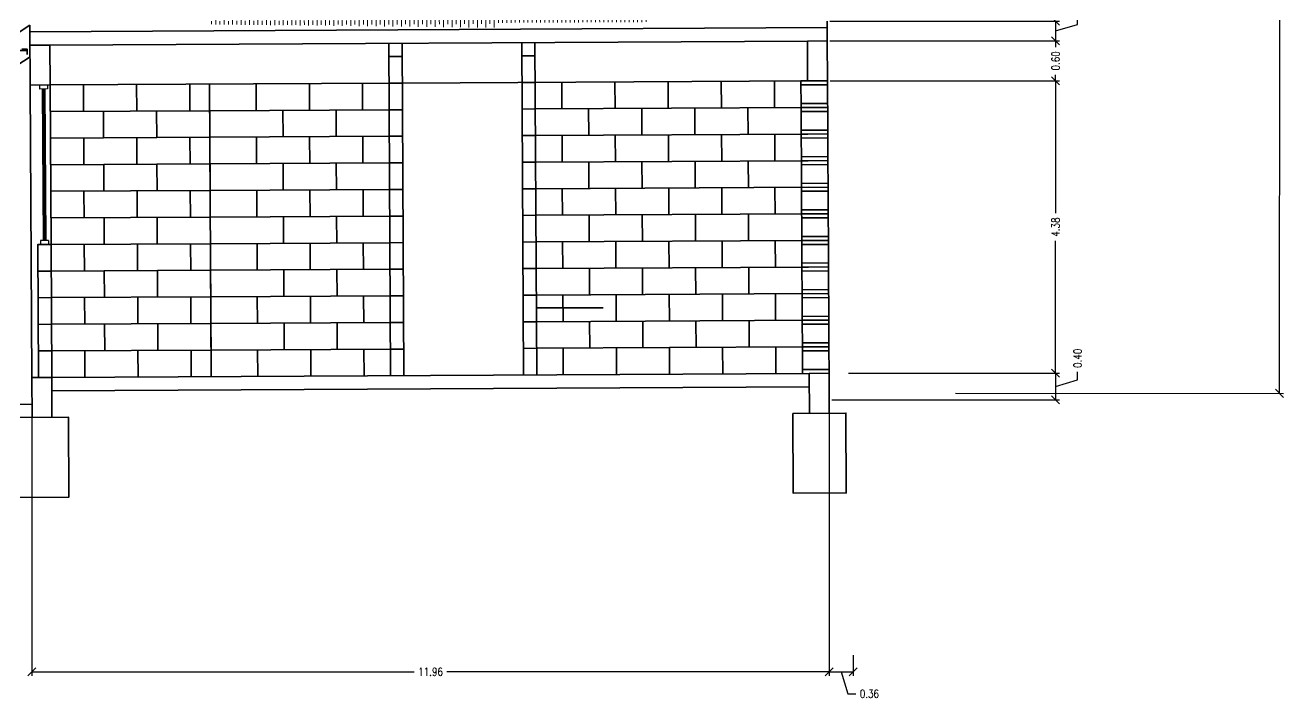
# Model space of a CAD drawing. Header units: inches. Extents: x 2738.4 to 2810.4, y -1117 to -1088.
# Drawn here: x 2749.23 to 2768.14, y -1117.05 to -1106.94 of the extents above; entities that cross this region are included whole.
import ezdxf

# ---------------------------------------------------------------- set-up
doc = ezdxf.new("R2010")
doc.units = ezdxf.units.IN
doc.header["$MEASUREMENT"] = 0
doc.layers.get('DEFPOINTS').update_dxf_attribs({"color": 210})
for name, color, linetype, lineweight in [('A-ANNO-NOTE', 7, 'Continuous', 35), ('A-ELEV-MBE1', 7, 'Continuous', 35), ('A-ELEV-PATT', 8, 'Continuous', 18), ('A-GLAZ-FULL', 4, 'Continuous', 25), ('A-SECT-MCUT', 7, 'Continuous', 35)]:
    doc.layers.add(name, color=color, linetype=linetype, lineweight=lineweight)
doc.styles.add('E-ROMANS', font='romans.shx', dxfattribs={"width": 0.8})
doc.dimstyles.new('E-0100_ARW_18', dxfattribs={"dimscale": 0.001, "dimtxt": 180, "dimasz": 180, "dimexe": 90, "dimexo": 60, "dimgap": 90, "dimtad": 0, "dimzin": 0, "dimdsep": 46, "dimtxsty": 'E-ROMANS', "dimblk": 'OPEN90', "dimcen": 90, "dimclrd": 256, "dimclre": 256, "dimclrt": 256, "dimadec": 0, "dimazin": 0, "dimtfac": 1, "dimtmove": 1, "dimatfit": 3, "dimldrblk": 'OPEN90', "dimfxl": 1, "dimtfill": 1, "dimtolj": 1, "dimtzin": 0, "dimarcsym": 0})
doc.dimstyles.new('E-0200_TICK_12', dxfattribs={"dimscale": 0.001, "dimtxt": 240, "dimasz": 240, "dimexe": 120, "dimexo": 80, "dimgap": 120, "dimtad": 0, "dimzin": 0, "dimdsep": 46, "dimtxsty": 'E-ROMANS', "dimblk": 'OBLIQUE', "dimcen": 120, "dimclrd": 256, "dimclre": 256, "dimclrt": 256, "dimadec": 0, "dimazin": 0, "dimtfac": 1, "dimtmove": 1, "dimatfit": 3, "dimldrblk": 'OPEN90', "dimfxl": 1, "dimtfill": 1, "dimtolj": 1, "dimtzin": 0, "dimlwd": -1, "dimarcsym": 0})

# ---------------------------------------------------------------- blocks, each defined once
blk = doc.blocks.new('_Oblique')
at = {"color": 0, "linetype": 'ByBlock', "lineweight": -2}
blk.add_line((-0.5, -0.5), (0.5, 0.5), dxfattribs=at)
blk = doc.blocks.new('*D55')
at = {"lineweight": -2, "transparency": 16777216}
for p, q in [((2749.333, -1112.481), (2749.333, -1116.686)), ((2761.29, -1112.481), (2761.29, -1116.686))]:
    blk.add_line(p, q, dxfattribs=at)
at = {"transparency": 16777216}
for p, q in [((2749.333, -1116.626), (2755.066, -1116.626)), ((2761.29, -1116.626), (2755.557, -1116.626))]:
    blk.add_line(p, q, dxfattribs=at)
at = {"layer": 'DEFPOINTS', "color": 0, "transparency": 16777216}
for p in [(2749.333, -1112.441), (2761.29, -1112.441), (2761.29, -1116.626)]:
    blk.add_point(p, dxfattribs=at)
at = {"transparency": 16777216, "xscale": 0.12, "yscale": 0.12, "zscale": 0.12, "rotation": 180}
blk.add_blockref('_Oblique', (2749.333, -1116.626), dxfattribs=at)
at = {"transparency": 16777216, "xscale": 0.12, "yscale": 0.12, "zscale": 0.12}
blk.add_blockref('_Oblique', (2761.29, -1116.626), dxfattribs=at)
at = {"transparency": 16777216, "insert": (2755.312, -1116.626), "char_height": 0.12, "attachment_point": 5, "style": 'E-ROMANS', "bg_fill": 3, "box_fill_scale": 1.25, "bg_fill_color": 256, "bg_fill_true_color": 13158600, "bg_fill_transparency": 0}
blk.add_mtext('\\A1;11.96', dxfattribs=at)
blk = doc.blocks.new('_Open90')
at = {"color": 0, "linetype": 'ByBlock', "lineweight": -2}
for p, q in [((0, 0), (-1, 0)), ((-0.5, 0.5), (0, 0)), ((0, 0), (-0.5, -0.5))]:
    blk.add_line(p, q, dxfattribs=at)
blk = doc.blocks.new('*D56')
at = {"lineweight": -2, "transparency": 16777216}
for p, q in [((2761.29, -1112.481), (2761.29, -1116.686)), ((2761.648, -1116.376), (2761.648, -1116.686))]:
    blk.add_line(p, q, dxfattribs=at)
at = {"transparency": 16777216}
for p, q in [((2761.29, -1116.626), (2761.648, -1116.626)), ((2761.469, -1116.626), (2761.568, -1116.956)), ((2761.568, -1116.956), (2761.688, -1116.956))]:
    blk.add_line(p, q, dxfattribs=at)
at = {"layer": 'DEFPOINTS', "color": 0, "transparency": 16777216}
for p in [(2761.29, -1112.441), (2761.648, -1116.336), (2761.648, -1116.626)]:
    blk.add_point(p, dxfattribs=at)
at = {"transparency": 16777216, "xscale": 0.12, "yscale": 0.12, "zscale": 0.12, "rotation": 180}
blk.add_blockref('_Oblique', (2761.29, -1116.626), dxfattribs=at)
at = {"transparency": 16777216, "xscale": 0.12, "yscale": 0.12, "zscale": 0.12}
blk.add_blockref('_Oblique', (2761.648, -1116.626), dxfattribs=at)
at = {"transparency": 16777216, "insert": (2761.894, -1116.956), "char_height": 0.12, "attachment_point": 5, "style": 'E-ROMANS', "bg_fill": 3, "box_fill_scale": 1.25, "bg_fill_color": 256, "bg_fill_true_color": 13158600, "bg_fill_transparency": 0}
blk.add_mtext('\\A1;0.36', dxfattribs=at)
blk = doc.blocks.new('*D53')
at = {"lineweight": -2, "transparency": 16777216}
for p, q in [((2763.191, -1095.358), (2768.112, -1095.361)), ((2763.183, -1112.45), (2768.104, -1112.453))]:
    blk.add_line(p, q, dxfattribs=at)
at = {"transparency": 16777216}
for p, q in [((2768.052, -1095.36), (2768.048, -1103.664)), ((2768.044, -1112.453), (2768.048, -1104.149))]:
    blk.add_line(p, q, dxfattribs=at)
at = {"layer": 'DEFPOINTS', "color": 0, "transparency": 16777216}
for p in [(2763.151, -1095.358), (2763.143, -1112.45), (2768.044, -1112.453)]:
    blk.add_point(p, dxfattribs=at)
at = {"transparency": 16777216, "xscale": 0.12, "yscale": 0.12, "zscale": 0.12}
for p, rotation in [((2768.052, -1095.36), 89.97429048976143), ((2768.044, -1112.453), 269.9742904897615)]:
    blk.add_blockref('_Oblique', p, dxfattribs=dict(at, rotation=rotation))
at = {"transparency": 16777216, "insert": (2768.048, -1103.907), "char_height": 0.12, "attachment_point": 5, "rotation": 89.9743, "style": 'E-ROMANS', "bg_fill": 3, "box_fill_scale": 1.25, "bg_fill_color": 256, "bg_fill_true_color": 13158600, "bg_fill_transparency": 0}
blk.add_mtext('\\A1;17.09', dxfattribs=at)
blk = doc.blocks.new('*D86')
at = {"lineweight": -2, "transparency": 16777216}
for p, q in [((2761.301, -1106.873), (2764.746, -1106.873)), ((2761.302, -1107.171), (2764.746, -1107.171))]:
    blk.add_line(p, q, dxfattribs=at)
at = {"transparency": 16777216}
for p, q in [((2764.686, -1106.873), (2764.686, -1107.171)), ((2765.016, -1106.923), (2765.016, -1106.803)), ((2764.686, -1107.022), (2765.016, -1106.923))]:
    blk.add_line(p, q, dxfattribs=at)
at = {"layer": 'DEFPOINTS', "color": 0, "transparency": 16777216}
for p in [(2761.261, -1106.873), (2761.262, -1107.171), (2764.686, -1107.171)]:
    blk.add_point(p, dxfattribs=at)
at = {"transparency": 16777216, "xscale": 0.12, "yscale": 0.12, "zscale": 0.12}
for p, rotation in [((2764.686, -1106.873), 90), ((2764.686, -1107.171), 270)]:
    blk.add_blockref('_Oblique', p, dxfattribs=dict(at, rotation=rotation))
at = {"transparency": 16777216, "insert": (2765.016, -1106.597), "char_height": 0.12, "attachment_point": 5, "rotation": 90, "style": 'E-ROMANS', "bg_fill": 3, "box_fill_scale": 1.25, "bg_fill_color": 256, "bg_fill_true_color": 13158600, "bg_fill_transparency": 0}
blk.add_mtext('\\A1;0.30', dxfattribs=at)
blk = doc.blocks.new('*D87')
at = {"lineweight": -2, "transparency": 16777216}
for p, q in [((2761.302, -1107.171), (2764.746, -1107.171)), ((2761.305, -1107.769), (2764.746, -1107.769))]:
    blk.add_line(p, q, dxfattribs=at)
at = {"transparency": 16777216}
for p, q in [((2764.686, -1107.171), (2764.686, -1107.264)), ((2764.686, -1107.769), (2764.686, -1107.677))]:
    blk.add_line(p, q, dxfattribs=at)
at = {"layer": 'DEFPOINTS', "color": 0, "transparency": 16777216}
for p in [(2761.262, -1107.171), (2761.265, -1107.769), (2764.686, -1107.769)]:
    blk.add_point(p, dxfattribs=at)
at = {"transparency": 16777216, "xscale": 0.12, "yscale": 0.12, "zscale": 0.12}
for p, rotation in [((2764.686, -1107.171), 90), ((2764.686, -1107.769), 270)]:
    blk.add_blockref('_Oblique', p, dxfattribs=dict(at, rotation=rotation))
at = {"transparency": 16777216, "insert": (2764.686, -1107.47), "char_height": 0.12, "attachment_point": 5, "rotation": 90, "style": 'E-ROMANS', "bg_fill": 3, "box_fill_scale": 1.25, "bg_fill_color": 256, "bg_fill_true_color": 13158600, "bg_fill_transparency": 0}
blk.add_mtext('\\A1;0.60', dxfattribs=at)
blk = doc.blocks.new('*D88')
at = {"lineweight": -2, "transparency": 16777216}
for p, q in [((2761.305, -1107.769), (2764.746, -1107.769)), ((2761.578, -1112.152), (2764.746, -1112.152))]:
    blk.add_line(p, q, dxfattribs=at)
at = {"transparency": 16777216}
for p, q in [((2764.686, -1107.769), (2764.686, -1109.754)), ((2764.686, -1112.152), (2764.686, -1110.167))]:
    blk.add_line(p, q, dxfattribs=at)
at = {"layer": 'DEFPOINTS', "color": 0, "transparency": 16777216}
for p in [(2761.265, -1107.769), (2761.538, -1112.152), (2764.686, -1112.152)]:
    blk.add_point(p, dxfattribs=at)
at = {"transparency": 16777216, "xscale": 0.12, "yscale": 0.12, "zscale": 0.12}
for p, rotation in [((2764.686, -1107.769), 90), ((2764.686, -1112.152), 270)]:
    blk.add_blockref('_Oblique', p, dxfattribs=dict(at, rotation=rotation))
at = {"transparency": 16777216, "insert": (2764.686, -1109.961), "char_height": 0.12, "attachment_point": 5, "rotation": 90, "style": 'E-ROMANS', "bg_fill": 3, "box_fill_scale": 1.25, "bg_fill_color": 256, "bg_fill_true_color": 13158600, "bg_fill_transparency": 0}
blk.add_mtext('\\A1;4.38', dxfattribs=at)
blk = doc.blocks.new('*D89')
at = {"lineweight": -2, "transparency": 16777216}
for p, q in [((2761.578, -1112.152), (2764.746, -1112.152)), ((2761.331, -1112.552), (2764.746, -1112.552))]:
    blk.add_line(p, q, dxfattribs=at)
at = {"transparency": 16777216}
for p, q in [((2764.686, -1112.152), (2764.686, -1112.552)), ((2765.016, -1112.253), (2765.016, -1112.133)), ((2764.686, -1112.352), (2765.016, -1112.253))]:
    blk.add_line(p, q, dxfattribs=at)
at = {"layer": 'DEFPOINTS', "color": 0, "transparency": 16777216}
for p in [(2761.538, -1112.152), (2761.291, -1112.552), (2764.686, -1112.552)]:
    blk.add_point(p, dxfattribs=at)
at = {"transparency": 16777216, "xscale": 0.12, "yscale": 0.12, "zscale": 0.12}
for p, rotation in [((2764.686, -1112.152), 90), ((2764.686, -1112.552), 270)]:
    blk.add_blockref('_Oblique', p, dxfattribs=dict(at, rotation=rotation))
at = {"transparency": 16777216, "insert": (2765.016, -1111.927), "char_height": 0.12, "attachment_point": 5, "rotation": 90, "style": 'E-ROMANS', "bg_fill": 3, "box_fill_scale": 1.25, "bg_fill_color": 256, "bg_fill_true_color": 13158600, "bg_fill_transparency": 0}
blk.add_mtext('\\A1;0.40', dxfattribs=at)

msp = doc.modelspace()

# ---------------------------------------------------------------- hatches: boundary and pattern name
at = {"layer": 'A-ELEV-PATT'}
h = msp.add_hatch(dxfattribs=at)
h.set_pattern_fill('TRANS', color=256, scale=0.019928, angle=0.3032, style=0)
h.set_pattern_definition([(90.303195, (3346.79665, -1214.13903), (-0.126543666, -0.000669643), []), (90.303195, (3346.73338, -1214.13937), (-0.126543666, -0.000669643), [0.06327272, -0.06327272])])
h.paths.add_polyline_path([(2758.522, -1097.819), (2758.52, -1097.366), (2751.94, -1096.659), (2751.967, -1101.84), (2758.544, -1101.805)])
h.paths.add_polyline_path([(2756.318, -1102.588), (2751.971, -1102.637), (2751.994, -1106.922), (2756.279, -1106.972)])
h.paths.add_polyline_path([(2758.548, -1102.602), (2756.256, -1102.614), (2756.279, -1106.899), (2758.57, -1106.887)])

# ---------------------------------------------------------------- linework, layer by layer
at = {"layer": 'A-ELEV-MBE1'}
for p, q in [((2761.261, -1106.873), (2761.261, -1106.972)), ((2749.304, -1106.936), (2740.963, -1112.361)), ((2749.304, -1107.035), (2749.304, -1106.936)), ((2749.306, -1107.41), (2741.7, -1112.357)), ((2748.748, -1107.317), (2749.263, -1107.315)), ((2749.309, -1107.833), (2749.332, -1112.217)), ((2749.608, -1107.831), (2754.689, -1107.804)), ((2750.106, -1107.828), (2750.108, -1108.227)), ((2750.903, -1107.824), (2750.905, -1108.223)), ((2751.7, -1107.82), (2751.702, -1108.218)), ((2752.696, -1107.815), (2752.698, -1108.213)), ((2753.494, -1107.81), (2753.496, -1108.209)), ((2754.291, -1107.806), (2754.293, -1108.205)), ((2754.888, -1107.803), (2760.967, -1107.771)), ((2757.28, -1107.79), (2757.282, -1108.189)), ((2758.077, -1107.786), (2758.079, -1108.185)), ((2758.874, -1107.782), (2758.876, -1108.181)), ((2759.671, -1107.778), (2759.673, -1108.176)), ((2760.468, -1107.774), (2760.47, -1108.172)), ((2760.867, -1107.831), (2760.869, -1108.11)), ((2761.266, -1107.829), (2761.267, -1108.108)), ((2752.001, -1108.217), (2754.691, -1108.203)), ((2752.001, -1108.217), (2752.003, -1108.615)), ((2753.097, -1108.211), (2753.099, -1108.61)), ((2753.894, -1108.207), (2753.896, -1108.605)), ((2757.681, -1108.187), (2757.683, -1108.585)), ((2758.478, -1108.183), (2758.48, -1108.581)), ((2759.275, -1108.178), (2759.277, -1108.577)), ((2760.072, -1108.174), (2760.074, -1108.573)), ((2750.407, -1108.225), (2750.409, -1108.624)), ((2751.204, -1108.221), (2751.206, -1108.62)), ((2760.869, -1108.23), (2760.871, -1108.509)), ((2761.268, -1108.228), (2761.269, -1108.507)), ((2757.284, -1108.588), (2757.286, -1108.986)), ((2758.081, -1108.583), (2758.083, -1108.982)), ((2758.878, -1108.579), (2758.88, -1108.978)), ((2759.675, -1108.575), (2759.678, -1108.973)), ((2760.473, -1108.571), (2760.475, -1108.969)), ((2750.11, -1108.625), (2750.112, -1109.024)), ((2750.907, -1108.621), (2750.909, -1109.02)), ((2751.704, -1108.617), (2751.706, -1109.016)), ((2752.003, -1108.615), (2754.693, -1108.601)), ((2752.701, -1108.612), (2752.703, -1109.01)), ((2753.498, -1108.608), (2753.5, -1109.006)), ((2754.295, -1108.603), (2754.297, -1109.002)), ((2760.871, -1108.628), (2760.873, -1108.907)), ((2761.27, -1108.626), (2761.271, -1108.905)), ((2760.076, -1108.971), (2760.078, -1109.37)), ((2750.411, -1109.022), (2750.413, -1109.421)), ((2751.208, -1109.018), (2751.21, -1109.417)), ((2752.005, -1109.014), (2754.696, -1109)), ((2752.005, -1109.014), (2752.007, -1109.413)), ((2753.101, -1109.008), (2753.103, -1109.407)), ((2753.898, -1109.004), (2753.901, -1109.403)), ((2757.685, -1108.984), (2757.687, -1109.383)), ((2758.482, -1108.98), (2758.484, -1109.378)), ((2759.279, -1108.976), (2759.281, -1109.374)), ((2760.874, -1109.027), (2760.875, -1109.306)), ((2761.272, -1109.025), (2761.274, -1109.304)), ((2750.114, -1109.423), (2750.116, -1109.821)), ((2750.911, -1109.418), (2750.913, -1109.817)), ((2751.708, -1109.414), (2751.711, -1109.813)), ((2752.007, -1109.413), (2754.698, -1109.398)), ((2752.705, -1109.409), (2752.707, -1109.807)), ((2753.502, -1109.405), (2753.504, -1109.803)), ((2754.299, -1109.4), (2754.301, -1109.799)), ((2757.288, -1109.385), (2757.29, -1109.783)), ((2758.085, -1109.38), (2758.088, -1109.779)), ((2758.883, -1109.376), (2758.885, -1109.775)), ((2759.68, -1109.372), (2759.682, -1109.771)), ((2760.477, -1109.368), (2760.479, -1109.766)), ((2760.876, -1109.425), (2760.877, -1109.704)), ((2761.274, -1109.423), (2761.276, -1109.702)), ((2750.415, -1109.82), (2750.417, -1110.218)), ((2751.212, -1109.815), (2751.214, -1110.214)), ((2752.009, -1109.811), (2754.7, -1109.797)), ((2752.009, -1109.811), (2752.012, -1110.21)), ((2753.105, -1109.805), (2753.108, -1110.204)), ((2753.903, -1109.801), (2753.905, -1110.2)), ((2757.689, -1109.781), (2757.691, -1110.18)), ((2758.486, -1109.777), (2758.488, -1110.175)), ((2759.283, -1109.773), (2759.285, -1110.171)), ((2760.08, -1109.768), (2760.082, -1110.167)), ((2760.878, -1109.824), (2760.879, -1110.103)), ((2761.276, -1109.822), (2761.278, -1110.101)), ((2750.118, -1110.22), (2750.12, -1110.618)), ((2750.916, -1110.215), (2750.918, -1110.614)), ((2751.713, -1110.211), (2751.715, -1110.61)), ((2752.012, -1110.21), (2754.702, -1110.195)), ((2752.709, -1110.206), (2752.711, -1110.605)), ((2753.506, -1110.202), (2753.508, -1110.6)), ((2754.303, -1110.198), (2754.305, -1110.596)), ((2757.293, -1110.182), (2757.295, -1110.58)), ((2758.09, -1110.178), (2758.092, -1110.576)), ((2758.887, -1110.173), (2758.889, -1110.572)), ((2759.684, -1110.169), (2759.686, -1110.568)), ((2760.481, -1110.165), (2760.483, -1110.563)), ((2760.88, -1110.223), (2760.881, -1110.502)), ((2761.278, -1110.22), (2761.28, -1110.499)), ((2750.419, -1110.617), (2750.422, -1111.015)), ((2751.217, -1110.612), (2751.219, -1111.011)), ((2752.014, -1110.608), (2754.704, -1110.594)), ((2752.014, -1110.608), (2752.016, -1111.007)), ((2753.11, -1110.602), (2753.112, -1111.001)), ((2753.907, -1110.598), (2753.909, -1110.997)), ((2757.693, -1110.578), (2757.695, -1110.977)), ((2758.49, -1110.574), (2758.492, -1110.973)), ((2759.287, -1110.57), (2759.29, -1110.968)), ((2760.085, -1110.566), (2760.087, -1110.964)), ((2760.882, -1110.621), (2760.883, -1110.9)), ((2761.281, -1110.619), (2761.282, -1110.898)), ((2750.123, -1111.017), (2750.125, -1111.415)), ((2750.92, -1111.013), (2750.922, -1111.411)), ((2751.717, -1111.008), (2751.719, -1111.407)), ((2752.016, -1111.007), (2754.706, -1110.993)), ((2752.713, -1111.003), (2752.715, -1111.402)), ((2753.51, -1110.999), (2753.512, -1111.397)), ((2754.308, -1110.995), (2754.31, -1111.393)), ((2757.297, -1110.979), (2757.299, -1111.377)), ((2758.094, -1110.975), (2758.096, -1111.373)), ((2758.891, -1110.97), (2758.893, -1111.369)), ((2759.688, -1110.966), (2759.69, -1111.365)), ((2760.485, -1110.962), (2760.487, -1111.361)), ((2760.884, -1111.02), (2760.886, -1111.299)), ((2761.283, -1111.018), (2761.284, -1111.297)), ((2750.424, -1111.414), (2750.426, -1111.812)), ((2751.221, -1111.41), (2751.223, -1111.808)), ((2752.018, -1111.405), (2754.708, -1111.391)), ((2752.018, -1111.405), (2752.02, -1111.804)), ((2753.114, -1111.4), (2753.116, -1111.798)), ((2753.911, -1111.395), (2753.913, -1111.794)), ((2757.697, -1111.375), (2757.7, -1111.774)), ((2758.495, -1111.371), (2758.497, -1111.77)), ((2759.292, -1111.367), (2759.294, -1111.765)), ((2760.089, -1111.363), (2760.091, -1111.761)), ((2760.886, -1111.418), (2760.888, -1111.697)), ((2761.285, -1111.416), (2761.286, -1111.695)), ((2751.721, -1111.806), (2751.723, -1112.204)), ((2752.02, -1111.804), (2754.71, -1111.79)), ((2752.717, -1111.8), (2752.72, -1112.199)), ((2753.515, -1111.796), (2753.517, -1112.195)), ((2754.312, -1111.792), (2754.314, -1112.19)), ((2757.301, -1111.776), (2757.303, -1112.175)), ((2758.098, -1111.772), (2758.1, -1112.17)), ((2758.895, -1111.768), (2758.897, -1112.166)), ((2759.692, -1111.763), (2759.694, -1112.162)), ((2760.489, -1111.759), (2760.492, -1112.158)), ((2750.127, -1111.814), (2750.129, -1112.213)), ((2750.924, -1111.81), (2750.926, -1112.208)), ((2760.888, -1111.817), (2760.89, -1112.096)), ((2761.287, -1111.815), (2761.288, -1112.094))]:
    msp.add_line(p, q, dxfattribs=at)
for points in [[(2749.62, -1110.222), (2749.608, -1107.831)], [(2752.022, -1112.203), (2751.999, -1107.818)], [(2752.001, -1108.217), (2749.61, -1108.23)], [(2756.883, -1108.191), (2760.969, -1108.169)], [(2756.886, -1108.59), (2760.971, -1108.568)], [(2752.003, -1108.615), (2749.612, -1108.628)], [(2756.888, -1108.988), (2760.973, -1108.967)], [(2752.005, -1109.014), (2749.614, -1109.027)], [(2752.007, -1109.413), (2749.616, -1109.425)], [(2756.89, -1109.387), (2760.975, -1109.365)], [(2752.009, -1109.811), (2749.618, -1109.824)], [(2756.892, -1109.785), (2760.977, -1109.764)], [(2752.012, -1110.21), (2749.62, -1110.222)], [(2756.894, -1110.184), (2760.979, -1110.162)], [(2752.014, -1110.608), (2749.622, -1110.621)], [(2756.896, -1110.582), (2760.981, -1110.561)], [(2752.016, -1111.007), (2749.624, -1111.019)], [(2756.898, -1110.981), (2760.983, -1110.959)], [(2752.018, -1111.405), (2749.627, -1111.418)], [(2756.9, -1111.38), (2760.986, -1111.358)], [(2752.02, -1111.804), (2749.629, -1111.817)], [(2756.902, -1111.778), (2760.888, -1111.757)]]:
    msp.add_lwpolyline(points, dxfattribs=at)
at = {"layer": 'A-GLAZ-FULL'}
for p, q in [((2749.448, -1107.832), (2749.448, -1107.892)), ((2749.568, -1107.831), (2749.568, -1107.891)), ((2749.568, -1107.891), (2749.448, -1107.892)), ((2749.488, -1107.891), (2749.5, -1110.163)), ((2749.508, -1107.891), (2749.52, -1110.163)), ((2749.528, -1107.891), (2749.54, -1110.163)), ((2749.58, -1110.163), (2749.46, -1110.163)), ((2749.46, -1110.163), (2749.461, -1110.223)), ((2749.58, -1110.163), (2749.58, -1110.223))]:
    msp.add_line(p, q, dxfattribs=at)
at = {"layer": 'A-SECT-MCUT'}
for p, q in [((2761.261, -1106.972), (2749.304, -1107.035)), ((2749.304, -1107.035), (2749.309, -1107.833)), ((2761.262, -1107.171), (2761.261, -1106.972)), ((2749.604, -1107.233), (2749.305, -1107.235)), ((2760.963, -1107.173), (2749.604, -1107.233)), ((2749.608, -1107.831), (2749.604, -1107.233)), ((2754.686, -1107.206), (2754.712, -1112.188)), ((2754.885, -1107.205), (2754.912, -1112.187)), ((2756.679, -1107.196), (2756.705, -1112.178)), ((2756.878, -1107.195), (2756.904, -1112.177)), ((2760.963, -1107.173), (2761.262, -1107.171)), ((2760.967, -1107.771), (2760.963, -1107.173)), ((2761.262, -1107.171), (2761.265, -1107.769)), ((2754.687, -1107.406), (2754.886, -1107.404)), ((2756.68, -1107.395), (2756.879, -1107.394)), ((2749.608, -1107.831), (2749.309, -1107.833)), ((2754.689, -1107.804), (2754.888, -1107.803)), ((2756.682, -1107.794), (2756.881, -1107.792)), ((2760.967, -1107.771), (2760.867, -1107.771)), ((2760.867, -1107.771), (2760.867, -1107.831)), ((2761.266, -1107.829), (2760.867, -1107.831)), ((2761.265, -1107.769), (2760.967, -1107.771)), ((2761.266, -1107.829), (2761.265, -1107.769)), ((2754.691, -1108.203), (2754.891, -1108.202)), ((2756.684, -1108.192), (2756.883, -1108.191)), ((2760.869, -1108.11), (2761.267, -1108.108)), ((2760.869, -1108.11), (2760.869, -1108.17)), ((2761.268, -1108.168), (2760.869, -1108.17)), ((2760.869, -1108.17), (2760.869, -1108.23)), ((2761.268, -1108.168), (2761.267, -1108.108)), ((2761.268, -1108.228), (2761.268, -1108.168)), ((2761.268, -1108.228), (2760.869, -1108.23)), ((2756.686, -1108.591), (2756.886, -1108.59)), ((2760.871, -1108.509), (2761.269, -1108.507)), ((2760.871, -1108.509), (2760.871, -1108.569)), ((2761.27, -1108.566), (2760.871, -1108.569)), ((2760.871, -1108.569), (2760.871, -1108.628)), ((2761.27, -1108.566), (2761.269, -1108.507)), ((2761.27, -1108.626), (2761.27, -1108.566)), ((2754.693, -1108.601), (2754.893, -1108.6)), ((2761.27, -1108.626), (2760.871, -1108.628)), ((2760.873, -1108.907), (2761.271, -1108.905)), ((2760.873, -1108.907), (2760.873, -1108.967)), ((2761.272, -1108.965), (2760.873, -1108.967)), ((2760.873, -1108.967), (2760.874, -1109.027)), ((2761.272, -1108.965), (2761.271, -1108.905)), ((2761.272, -1109.025), (2761.272, -1108.965)), ((2754.696, -1109), (2754.895, -1108.999)), ((2756.688, -1108.989), (2756.888, -1108.988)), ((2761.272, -1109.025), (2760.874, -1109.027)), ((2760.875, -1109.306), (2761.274, -1109.304)), ((2760.875, -1109.306), (2760.875, -1109.366)), ((2761.274, -1109.364), (2761.274, -1109.304)), ((2754.698, -1109.398), (2754.897, -1109.397)), ((2756.69, -1109.388), (2756.89, -1109.387)), ((2761.274, -1109.364), (2760.875, -1109.366)), ((2760.875, -1109.366), (2760.876, -1109.425)), ((2761.274, -1109.423), (2760.876, -1109.425)), ((2761.274, -1109.423), (2761.274, -1109.364)), ((2760.877, -1109.704), (2761.276, -1109.702)), ((2760.877, -1109.704), (2760.877, -1109.764)), ((2761.276, -1109.762), (2761.276, -1109.702)), ((2754.7, -1109.797), (2754.899, -1109.796)), ((2756.693, -1109.786), (2756.892, -1109.785)), ((2761.276, -1109.762), (2760.877, -1109.764)), ((2760.877, -1109.764), (2760.878, -1109.824)), ((2761.276, -1109.822), (2760.878, -1109.824)), ((2761.276, -1109.822), (2761.276, -1109.762)), ((2760.879, -1110.103), (2761.278, -1110.101)), ((2760.879, -1110.103), (2760.88, -1110.163)), ((2761.278, -1110.161), (2761.278, -1110.101)), ((2754.702, -1110.195), (2754.901, -1110.194)), ((2756.695, -1110.185), (2756.894, -1110.184)), ((2761.278, -1110.161), (2760.88, -1110.163)), ((2760.88, -1110.163), (2760.88, -1110.223)), ((2761.278, -1110.22), (2760.88, -1110.223)), ((2761.278, -1110.22), (2761.278, -1110.161)), ((2749.622, -1110.621), (2749.423, -1110.622)), ((2754.704, -1110.594), (2754.903, -1110.593)), ((2756.697, -1110.583), (2756.896, -1110.582)), ((2760.881, -1110.502), (2761.28, -1110.499)), ((2760.881, -1110.502), (2760.882, -1110.561)), ((2761.28, -1110.559), (2760.882, -1110.561)), ((2760.882, -1110.561), (2760.882, -1110.621)), ((2761.281, -1110.619), (2760.882, -1110.621)), ((2761.28, -1110.559), (2761.28, -1110.499)), ((2761.281, -1110.619), (2761.28, -1110.559)), ((2749.624, -1111.019), (2749.425, -1111.021)), ((2754.706, -1110.993), (2754.905, -1110.992)), ((2756.699, -1110.982), (2756.898, -1110.981)), ((2760.883, -1110.9), (2761.282, -1110.898)), ((2760.883, -1110.9), (2760.884, -1110.96)), ((2761.282, -1110.958), (2760.884, -1110.96)), ((2760.884, -1110.96), (2760.884, -1111.02)), ((2761.283, -1111.018), (2760.884, -1111.02)), ((2761.282, -1110.958), (2761.282, -1110.898)), ((2761.283, -1111.018), (2761.282, -1110.958)), ((2749.627, -1111.418), (2749.427, -1111.419)), ((2754.708, -1111.391), (2754.907, -1111.39)), ((2756.701, -1111.381), (2756.9, -1111.38)), ((2760.886, -1111.299), (2761.284, -1111.297)), ((2760.886, -1111.299), (2760.886, -1111.358)), ((2761.284, -1111.356), (2760.886, -1111.358)), ((2760.886, -1111.358), (2760.886, -1111.418)), ((2761.285, -1111.416), (2760.886, -1111.418)), ((2761.284, -1111.356), (2761.284, -1111.297)), ((2761.285, -1111.416), (2761.284, -1111.356)), ((2754.71, -1111.79), (2754.91, -1111.789)), ((2756.703, -1111.779), (2756.902, -1111.778)), ((2760.888, -1111.697), (2761.286, -1111.695)), ((2760.888, -1111.697), (2760.888, -1111.757)), ((2761.287, -1111.755), (2760.888, -1111.757)), ((2760.888, -1111.757), (2760.888, -1111.817)), ((2761.287, -1111.755), (2761.286, -1111.695)), ((2761.287, -1111.815), (2761.287, -1111.755)), ((2749.629, -1111.817), (2749.429, -1111.818)), ((2761.287, -1111.815), (2760.888, -1111.817)), ((2749.631, -1112.215), (2760.99, -1112.155)), ((2760.89, -1112.096), (2761.288, -1112.094)), ((2760.89, -1112.096), (2760.89, -1112.156)), ((2760.99, -1112.155), (2761.289, -1112.153)), ((2760.993, -1112.753), (2760.99, -1112.155)), ((2761.289, -1112.153), (2761.288, -1112.094)), ((2761.289, -1112.153), (2761.292, -1112.751)), ((2749.332, -1112.217), (2749.631, -1112.215)), ((2749.335, -1112.815), (2749.332, -1112.217)), ((2749.631, -1112.215), (2749.634, -1112.813)), ((2749.632, -1112.414), (2760.991, -1112.354))]:
    msp.add_line(p, q, dxfattribs=at)
for points in [[(2749.263, -1107.374), (2749.263, -1107.295), (2749.183, -1107.295)], [(2749.631, -1112.215), (2749.62, -1110.222), (2749.421, -1110.223), (2749.431, -1112.216)], [(2738.397, -1112.673), (2749.334, -1112.615)]]:
    msp.add_lwpolyline(points, dxfattribs=at)
for points in [[(2760.744, -1112.754), (2761.541, -1112.75), (2761.547, -1113.946), (2760.75, -1113.95)], [(2749.086, -1112.816), (2749.883, -1112.812), (2749.889, -1114.007), (2749.092, -1114.012)]]:
    msp.add_lwpolyline(points, close=True, dxfattribs=at)

# ---------------------------------------------------------------- dimensions: what is measured, and where the dimension line sits
dim = msp.add_aligned_dim(p1=(2763.151, -1095.358), p2=(2763.143, -1112.45), distance=4.901, dimstyle='E-0100_ARW_18', override={"dimtxt": 120, "dimasz": 120, "dimexe": 60, "dimexo": 40, "dimgap": 60, "dimblk": 'Oblique', "dimcen": 60, "dimlwd": 65535})
dim.commit()
dim.dimension.update_dxf_attribs({"geometry": '*D53', "text_midpoint": (2768.048, -1103.907)})

# ---------------------------------------------------------------- leaders
at = {"layer": 'A-ANNO-NOTE'}
msp.add_leader([(2756.899, -1111.173), (2757.486, -1111.173), (2757.727, -1111.172)], dimstyle='E-0200_TICK_12', override={"dimasz": 0.2, "dimgap": 0.8, "dimtad": 0, "dimldrblk": 'Open90'}, dxfattribs=at)

# ---------------------------------------------------------------- next in the draw order: dimensions: what is measured, and where the dimension line sits
dim = msp.add_linear_dim(base=(2764.686, -1107.171), p1=(2761.261, -1106.873), p2=(2761.262, -1107.171), angle=90, dimstyle='E-0100_ARW_18', override={"dimtxt": 120, "dimasz": 120, "dimexe": 60, "dimexo": 40, "dimgap": 60, "dimblk": 'Oblique', "dimcen": 60, "dimlwd": 65535})
dim.commit()
dim.dimension.update_dxf_attribs({"geometry": '*D86', "text_midpoint": (2765.016, -1106.743)})
dim = msp.add_linear_dim(base=(2761.29, -1116.626), p1=(2749.333, -1112.441), p2=(2761.29, -1112.441), dimstyle='E-0100_ARW_18', override={"dimtxt": 120, "dimasz": 120, "dimexe": 60, "dimexo": 40, "dimgap": 60, "dimblk": 'Oblique', "dimcen": 60, "dimlwd": 65535})
dim.commit()
dim.dimension.update_dxf_attribs({"geometry": '*D55', "text_midpoint": (2755.312, -1116.626)})

# ---------------------------------------------------------------- next in the draw order: dimensions: what is measured, and where the dimension line sits
dim = msp.add_linear_dim(base=(2764.686, -1107.769), p1=(2761.262, -1107.171), p2=(2761.265, -1107.769), angle=90, dimstyle='E-0100_ARW_18', override={"dimtxt": 120, "dimasz": 120, "dimexe": 60, "dimexo": 40, "dimgap": 60, "dimblk": 'Oblique', "dimcen": 60, "dimlwd": 65535})
dim.commit()
dim.dimension.update_dxf_attribs({"geometry": '*D87', "text_midpoint": (2764.686, -1107.47)})
dim = msp.add_linear_dim(base=(2761.648, -1116.626), p1=(2761.29, -1112.441), p2=(2761.648, -1116.336), dimstyle='E-0100_ARW_18', override={"dimtxt": 120, "dimasz": 120, "dimexe": 60, "dimexo": 40, "dimgap": 60, "dimblk": 'Oblique', "dimcen": 60, "dimlwd": 65535})
dim.commit()
dim.dimension.update_dxf_attribs({"geometry": '*D56', "text_midpoint": (2761.748, -1116.956)})

# ---------------------------------------------------------------- next in the draw order: dimensions: what is measured, and where the dimension line sits
dim = msp.add_linear_dim(base=(2764.686, -1112.152), p1=(2761.265, -1107.769), p2=(2761.538, -1112.152), angle=90, dimstyle='E-0100_ARW_18', override={"dimtxt": 120, "dimasz": 120, "dimexe": 60, "dimexo": 40, "dimgap": 60, "dimblk": 'Oblique', "dimcen": 60, "dimlwd": 65535})
dim.commit()
dim.dimension.update_dxf_attribs({"geometry": '*D88', "text_midpoint": (2764.686, -1109.961)})

# ---------------------------------------------------------------- next in the draw order: dimensions: what is measured, and where the dimension line sits
dim = msp.add_linear_dim(base=(2764.686, -1112.552), p1=(2761.538, -1112.152), p2=(2761.291, -1112.552), angle=90, dimstyle='E-0100_ARW_18', override={"dimtxt": 120, "dimasz": 120, "dimexe": 60, "dimexo": 40, "dimgap": 60, "dimblk": 'Oblique', "dimcen": 60, "dimlwd": 65535})
dim.commit()
dim.dimension.update_dxf_attribs({"geometry": '*D89', "text_midpoint": (2765.016, -1112.073)})

doc.saveas('drawing.dxf')
